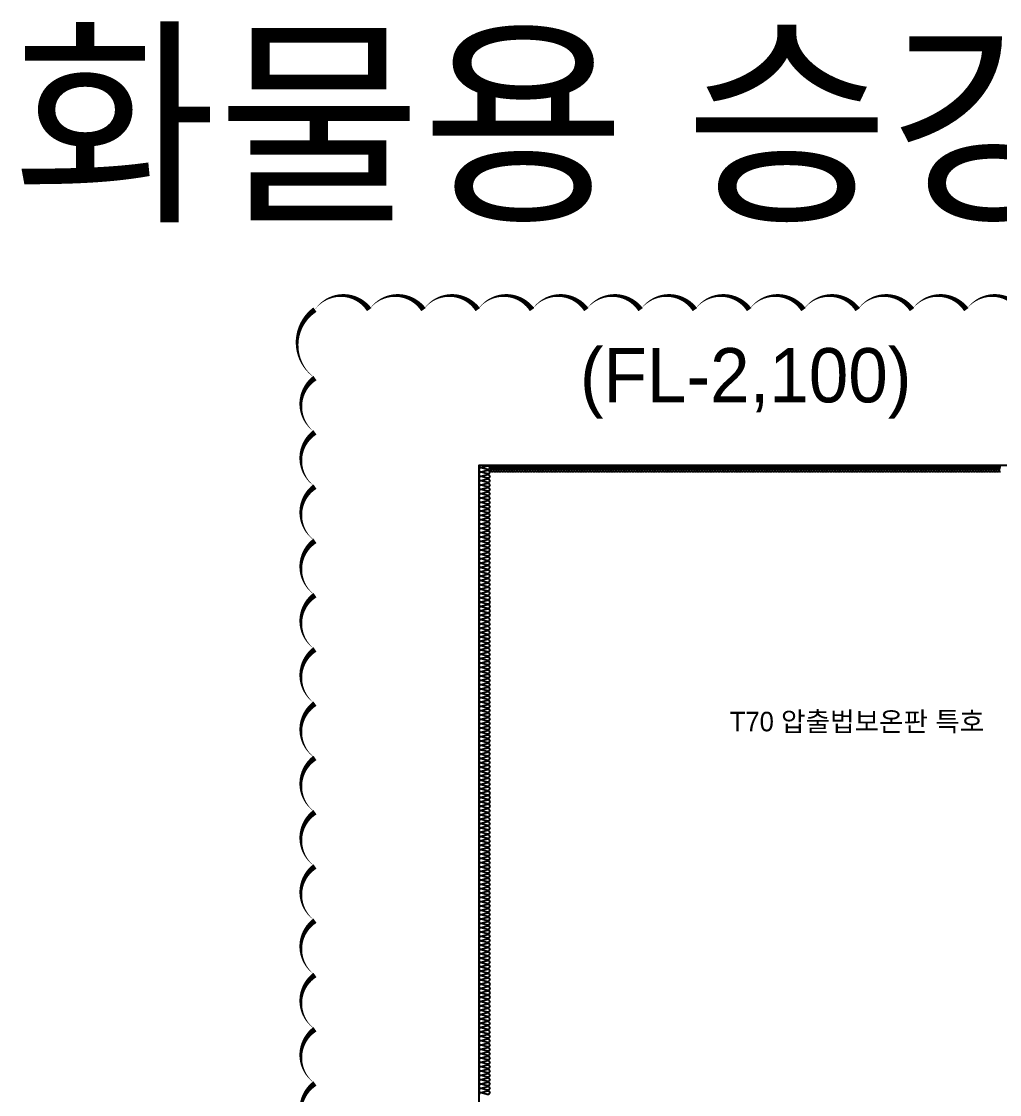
# Model space of a CAD drawing. Header units: millimetres. Extents: x 87841 to 185159, y 39599 to 152003.
# Drawn here: x 87841 to 96850, y 115768 to 125656 of the extents above; entities that cross this region are included whole.
import ezdxf

# ---------------------------------------------------------------- set-up
doc = ezdxf.new("R2010")
doc.units = ezdxf.units.MM
doc.header["$LTSCALE"] = 300
for name, color, linetype, plot in [('# 레벨계획_251201', 140, 'Continuous', False), ('NOPLOT', 191, 'Continuous', False), ('NOPLOT-TEXT', 41, 'Continuous', False)]:
    doc.layers.add(name, color=color, linetype=linetype, plot=plot)
doc.layers.add('ISL', color=251, linetype='Continuous')
doc.styles.add('200-06. 단열흡음계획도$0$200-06.단열흡음계획도$0$Gtx', font='Dotum.ttf')
doc.styles.add('Gtx', font='Dotum.ttf')

msp = doc.modelspace()

# ---------------------------------------------------------------- linework, layer by layer
at = {"layer": 'ISL', "elevation": 0}
msp.add_lwpolyline([(92053.6, 107145), (98813.6, 107145), (98813.6, 121565), (92053.6, 121565)], close=True, dxfattribs=at)
msp.add_lwpolyline([(92053.6, 121565, 0.509267), (92077.8, 121547.3), (92129.3, 121562.7, -1.372593), (92129.3, 121527.3), (92077.8, 121542.7, 0.509267), (92053.6, 121525, 0.509267), (92077.8, 121507.3), (92129.3, 121522.7, -1.372593), (92129.3, 121487.3), (92077.8, 121502.7, 0.509267), (92053.6, 121485, 0.509267), (92077.8, 121467.3), (92129.3, 121482.7, -1.372593), (92129.3, 121447.3), (92077.8, 121462.7, 0.509267), (92053.6, 121445, 0.509267), (92077.8, 121427.3), (92129.3, 121442.7, -1.372593), (92129.3, 121407.3), (92077.8, 121422.7, 0.509267), (92053.6, 121405, 0.509267), (92077.8, 121387.3), (92129.3, 121402.7, -1.372593), (92129.3, 121367.3), (92077.8, 121382.7, 0.509267), (92053.6, 121365, 0.509267), (92077.8, 121347.3), (92129.3, 121362.7, -1.372593), (92129.3, 121327.3), (92077.8, 121342.7, 0.509267), (92053.6, 121325, 0.509267), (92077.8, 121307.3), (92129.3, 121322.7, -1.372593), (92129.3, 121287.3), (92077.8, 121302.7, 0.509267), (92053.6, 121285, 0.509267), (92077.8, 121267.3), (92129.3, 121282.7, -1.372593), (92129.3, 121247.3), (92077.8, 121262.7, 0.509267), (92053.6, 121245, 0.509267), (92077.8, 121227.3), (92129.3, 121242.7, -1.372593), (92129.3, 121207.3), (92077.8, 121222.7, 0.509267), (92053.6, 121205, 0.509267), (92077.8, 121187.3), (92129.3, 121202.7, -1.372593), (92129.3, 121167.3), (92077.8, 121182.7, 0.509267), (92053.6, 121165, 0.509267), (92077.8, 121147.3), (92129.3, 121162.7, -1.372593), (92129.3, 121127.3), (92077.8, 121142.7, 0.509267), (92053.6, 121125, 0.509267), (92077.8, 121107.3), (92129.3, 121122.7, -1.372593), (92129.3, 121087.3), (92077.8, 121102.7, 0.509267), (92053.6, 121085, 0.509267), (92077.8, 121067.3), (92129.3, 121082.7, -1.372593), (92129.3, 121047.3), (92077.8, 121062.7, 0.509267), (92053.6, 121045, 0.509267), (92077.8, 121027.3), (92129.3, 121042.7, -1.372593), (92129.3, 121007.3), (92077.8, 121022.7, 0.509267), (92053.6, 121005, 0.509267), (92077.8, 120987.3), (92129.3, 121002.7, -1.372593), (92129.3, 120967.3), (92077.8, 120982.7, 0.509267), (92053.6, 120965, 0.509267), (92077.8, 120947.3), (92129.3, 120962.7, -1.372593), (92129.3, 120927.3), (92077.8, 120942.7, 0.509267), (92053.6, 120925, 0.509267), (92077.8, 120907.3), (92129.3, 120922.7, -1.372593), (92129.3, 120887.3), (92077.8, 120902.7, 0.509267), (92053.6, 120885, 0.509267), (92077.8, 120867.3), (92129.3, 120882.7, -1.372593), (92129.3, 120847.3), (92077.8, 120862.7, 0.509267), (92053.6, 120845, 0.509267), (92077.8, 120827.3), (92129.3, 120842.7, -1.372593), (92129.3, 120807.3), (92077.8, 120822.7, 0.509267), (92053.6, 120805, 0.509267), (92077.8, 120787.3), (92129.3, 120802.7, -1.372593), (92129.3, 120767.3), (92077.8, 120782.7, 0.509267), (92053.6, 120765, 0.509267), (92077.8, 120747.3), (92129.3, 120762.7, -1.372593), (92129.3, 120727.3), (92077.8, 120742.7, 0.509267), (92053.6, 120725, 0.509267), (92077.8, 120707.3), (92129.3, 120722.7, -1.372593), (92129.3, 120687.3), (92077.8, 120702.7, 0.509267), (92053.6, 120685, 0.509267), (92077.8, 120667.3), (92129.3, 120682.7, -1.372593), (92129.3, 120647.3), (92077.8, 120662.7, 0.509267), (92053.6, 120645, 0.509267), (92077.8, 120627.3), (92129.3, 120642.7, -1.372593), (92129.3, 120607.3), (92077.8, 120622.7, 0.509267), (92053.6, 120605, 0.509267), (92077.8, 120587.3), (92129.3, 120602.7, -1.372593), (92129.3, 120567.3), (92077.8, 120582.7, 0.509267), (92053.6, 120565, 0.509267), (92077.8, 120547.3), (92129.3, 120562.7, -1.372593), (92129.3, 120527.3), (92077.8, 120542.7, 0.509267), (92053.6, 120525, 0.509267), (92077.8, 120507.3), (92129.3, 120522.7, -1.372593), (92129.3, 120487.3), (92077.8, 120502.7, 0.509267), (92053.6, 120485, 0.509267), (92077.8, 120467.3), (92129.3, 120482.7, -1.372593), (92129.3, 120447.3), (92077.8, 120462.7, 0.509267), (92053.6, 120445, 0.509267), (92077.8, 120427.3), (92129.3, 120442.7, -1.372593), (92129.3, 120407.3), (92077.8, 120422.7, 0.509267), (92053.6, 120405, 0.509267), (92077.8, 120387.3), (92129.3, 120402.7, -1.372593), (92129.3, 120367.3), (92077.8, 120382.7, 0.509267), (92053.6, 120365, 0.509267), (92077.8, 120347.3), (92129.3, 120362.7, -1.372593), (92129.3, 120327.3), (92077.8, 120342.7, 0.509267), (92053.6, 120325, 0.509267), (92077.8, 120307.3), (92129.3, 120322.7, -1.372593), (92129.3, 120287.3), (92077.8, 120302.7, 0.509267), (92053.6, 120285, 0.509267), (92077.8, 120267.3), (92129.3, 120282.7, -1.372593), (92129.3, 120247.3), (92077.8, 120262.7, 0.509267), (92053.6, 120245, 0.509267), (92077.8, 120227.3), (92129.3, 120242.7, -1.372593), (92129.3, 120207.3), (92077.8, 120222.7, 0.509267), (92053.6, 120205, 0.509267), (92077.8, 120187.3), (92129.3, 120202.7, -1.372593), (92129.3, 120167.3), (92077.8, 120182.7, 0.509267), (92053.6, 120165, 0.509267), (92077.8, 120147.3), (92129.3, 120162.7, -1.372593), (92129.3, 120127.3), (92077.8, 120142.7, 0.509267), (92053.6, 120125, 0.509267), (92077.8, 120107.3), (92129.3, 120122.7, -1.372593), (92129.3, 120087.3), (92077.8, 120102.7, 0.509267), (92053.6, 120085, 0.509267), (92077.8, 120067.3), (92129.3, 120082.7, -1.372593), (92129.3, 120047.3), (92077.8, 120062.7, 0.509267), (92053.6, 120045, 0.509267), (92077.8, 120027.3), (92129.3, 120042.7, -1.372593), (92129.3, 120007.3), (92077.8, 120022.7, 0.509267), (92053.6, 120005, 0.509267), (92077.8, 119987.4), (92129.3, 120002.7, -1.372593), (92129.3, 119967.4), (92077.8, 119982.7, 0.509267), (92053.6, 119965, 0.509267), (92077.8, 119947.4), (92129.3, 119962.7, -1.372593), (92129.3, 119927.4), (92077.8, 119942.7, 0.509267), (92053.6, 119925, 0.509267), (92077.8, 119907.4), (92129.3, 119922.7, -1.372593), (92129.3, 119887.4), (92077.8, 119902.7, 0.509267), (92053.6, 119885, 0.509267), (92077.8, 119867.4), (92129.3, 119882.7, -1.372593), (92129.3, 119847.4), (92077.8, 119862.7, 0.509267), (92053.6, 119845, 0.509267), (92077.8, 119827.4), (92129.3, 119842.7, -1.372593), (92129.3, 119807.4), (92077.8, 119822.7, 0.509267), (92053.6, 119805, 0.509267), (92077.8, 119787.4), (92129.3, 119802.7, -1.372593), (92129.3, 119767.4), (92077.8, 119782.7, 0.509267), (92053.6, 119765, 0.509267), (92077.8, 119747.4), (92129.3, 119762.7, -1.372593), (92129.3, 119727.4), (92077.8, 119742.7, 0.509267), (92053.6, 119725, 0.509267), (92077.8, 119707.4), (92129.3, 119722.7, -1.372593), (92129.3, 119687.4), (92077.8, 119702.7, 0.509267), (92053.6, 119685, 0.509267), (92077.8, 119667.4), (92129.3, 119682.7, -1.372593), (92129.3, 119647.4), (92077.8, 119662.7, 0.509267), (92053.6, 119645, 0.509267), (92077.8, 119627.4), (92129.3, 119642.7, -1.372593), (92129.3, 119607.4), (92077.8, 119622.7, 0.509267), (92053.6, 119605, 0.509267), (92077.8, 119587.4), (92129.3, 119602.7, -1.372593), (92129.3, 119567.4), (92077.8, 119582.7, 0.509267), (92053.6, 119565, 0.509267), (92077.8, 119547.4), (92129.3, 119562.7, -1.372593), (92129.3, 119527.4), (92077.8, 119542.7, 0.509267), (92053.6, 119525, 0.509267), (92077.8, 119507.4), (92129.3, 119522.7, -1.372593), (92129.3, 119487.4), (92077.8, 119502.7, 0.509267), (92053.6, 119485, 0.509267), (92077.8, 119467.4), (92129.3, 119482.7, -1.372593), (92129.3, 119447.4), (92077.8, 119462.7, 0.509267), (92053.6, 119445, 0.509267), (92077.8, 119427.4), (92129.3, 119442.7, -1.372593), (92129.3, 119407.4), (92077.8, 119422.7, 0.509267), (92053.6, 119405, 0.509267), (92077.8, 119387.4), (92129.3, 119402.7, -1.372593), (92129.3, 119367.4), (92077.8, 119382.7, 0.509267), (92053.6, 119365, 0.509267), (92077.8, 119347.4), (92129.3, 119362.7, -1.372593), (92129.3, 119327.4), (92077.8, 119342.7, 0.509267), (92053.6, 119325, 0.509267), (92077.8, 119307.4), (92129.3, 119322.7, -1.372593), (92129.3, 119287.4), (92077.8, 119302.7, 0.509267), (92053.6, 119285, 0.509267), (92077.8, 119267.4), (92129.3, 119282.7, -1.372593), (92129.3, 119247.4), (92077.8, 119262.7, 0.509267), (92053.6, 119245, 0.509267), (92077.8, 119227.4), (92129.3, 119242.7, -1.372593), (92129.3, 119207.4), (92077.8, 119222.7, 0.509267), (92053.6, 119205, 0.509267), (92077.8, 119187.4), (92129.3, 119202.7, -1.372593), (92129.3, 119167.4), (92077.8, 119182.7, 0.509267), (92053.6, 119165, 0.509267), (92077.8, 119147.4), (92129.3, 119162.7, -1.372593), (92129.3, 119127.4), (92077.8, 119142.7, 0.509267), (92053.6, 119125, 0.509267), (92077.8, 119107.4), (92129.3, 119122.7, -1.372593), (92129.3, 119087.4), (92077.8, 119102.7, 0.509267), (92053.6, 119085, 0.509267), (92077.8, 119067.4), (92129.3, 119082.7, -1.372593), (92129.3, 119047.4), (92077.8, 119062.7, 0.509267), (92053.6, 119045, 0.509267), (92077.8, 119027.4), (92129.3, 119042.7, -1.372593), (92129.3, 119007.4), (92077.8, 119022.7, 0.509267), (92053.6, 119005, 0.509267), (92077.8, 118987.4), (92129.3, 119002.7, -1.372593), (92129.3, 118967.4), (92077.8, 118982.7, 0.509267), (92053.6, 118965, 0.509267), (92077.8, 118947.4), (92129.3, 118962.7, -1.372593), (92129.3, 118927.4), (92077.8, 118942.7, 0.509267), (92053.6, 118925, 0.509267), (92077.8, 118907.4), (92129.3, 118922.7, -1.372593), (92129.3, 118887.4), (92077.8, 118902.7, 0.509267), (92053.6, 118885, 0.509267), (92077.8, 118867.4), (92129.3, 118882.7, -1.372593), (92129.3, 118847.4), (92077.8, 118862.7, 0.509267), (92053.6, 118845, 0.509267), (92077.8, 118827.4), (92129.3, 118842.7, -1.372593), (92129.3, 118807.4), (92077.8, 118822.7, 0.509267), (92053.6, 118805, 0.509267), (92077.8, 118787.4), (92129.3, 118802.7, -1.372593), (92129.3, 118767.4), (92077.8, 118782.7, 0.509267), (92053.6, 118765, 0.509267), (92077.8, 118747.4), (92129.3, 118762.7, -1.372593), (92129.3, 118727.4), (92077.8, 118742.7, 0.509267), (92053.6, 118725, 0.509267), (92077.8, 118707.4), (92129.3, 118722.7, -1.372593), (92129.3, 118687.4), (92077.8, 118702.7, 0.509267), (92053.6, 118685, 0.509267), (92077.8, 118667.4), (92129.3, 118682.7, -1.372593), (92129.3, 118647.4), (92077.8, 118662.7, 0.509267), (92053.6, 118645, 0.509267), (92077.8, 118627.4), (92129.3, 118642.7, -1.372593), (92129.3, 118607.4), (92077.8, 118622.7, 0.509267), (92053.6, 118605, 0.509267), (92077.8, 118587.4), (92129.3, 118602.7, -1.372593), (92129.3, 118567.4), (92077.8, 118582.7, 0.509267), (92053.6, 118565, 0.509267), (92077.8, 118547.4), (92129.3, 118562.7, -1.372593), (92129.3, 118527.4), (92077.8, 118542.7, 0.509267), (92053.6, 118525, 0.509267), (92077.8, 118507.4), (92129.3, 118522.7, -1.372593), (92129.3, 118487.4), (92077.8, 118502.7, 0.509267), (92053.6, 118485, 0.509267), (92077.8, 118467.4), (92129.3, 118482.7, -1.372593), (92129.3, 118447.4), (92077.8, 118462.7, 0.509267), (92053.6, 118445, 0.509267), (92077.8, 118427.4), (92129.3, 118442.7, -1.372593), (92129.3, 118407.4), (92077.8, 118422.7, 0.509267), (92053.6, 118405, 0.509267), (92077.8, 118387.4), (92129.3, 118402.7, -1.372593), (92129.3, 118367.4), (92077.8, 118382.7, 0.509267), (92053.6, 118365, 0.509267), (92077.8, 118347.4), (92129.3, 118362.7, -1.372593), (92129.3, 118327.4), (92077.8, 118342.7, 0.509267), (92053.6, 118325, 0.509267), (92077.8, 118307.4), (92129.3, 118322.7, -1.372593), (92129.3, 118287.4), (92077.8, 118302.7, 0.509267), (92053.6, 118285, 0.509267), (92077.8, 118267.4), (92129.3, 118282.7, -1.372593), (92129.3, 118247.4), (92077.8, 118262.7, 0.509267), (92053.6, 118245, 0.509267), (92077.8, 118227.4), (92129.3, 118242.7, -1.372593), (92129.3, 118207.4), (92077.8, 118222.7, 0.509267), (92053.6, 118205, 0.509267), (92077.8, 118187.4), (92129.3, 118202.7, -1.372593), (92129.3, 118167.4), (92077.8, 118182.7, 0.509267), (92053.6, 118165, 0.509267), (92077.8, 118147.4), (92129.3, 118162.7, -1.372593), (92129.3, 118127.4), (92077.8, 118142.7, 0.509267), (92053.6, 118125, 0.509267), (92077.8, 118107.4), (92129.3, 118122.7, -1.372593), (92129.3, 118087.4), (92077.8, 118102.7, 0.509267), (92053.6, 118085, 0.509267), (92077.8, 118067.4), (92129.3, 118082.7, -1.372593), (92129.3, 118047.4), (92077.8, 118062.7, 0.509267), (92053.6, 118045, 0.509267), (92077.8, 118027.4), (92129.3, 118042.7, -1.372593), (92129.3, 118007.4), (92077.8, 118022.7, 0.509267), (92053.6, 118005, 0.509267), (92077.8, 117987.4), (92129.3, 118002.7, -1.372593), (92129.3, 117967.4), (92077.8, 117982.7, 0.509267), (92053.6, 117965, 0.509267), (92077.8, 117947.4), (92129.3, 117962.7, -1.372593), (92129.3, 117927.4), (92077.8, 117942.7, 0.509267), (92053.6, 117925, 0.509267), (92077.8, 117907.4), (92129.3, 117922.7, -1.372593), (92129.3, 117887.4), (92077.8, 117902.7, 0.509267), (92053.6, 117885, 0.509267), (92077.8, 117867.4), (92129.3, 117882.7, -1.372593), (92129.3, 117847.4), (92077.8, 117862.7, 0.509267), (92053.6, 117845, 0.509267), (92077.8, 117827.4), (92129.3, 117842.7, -1.372593), (92129.3, 117807.4), (92077.8, 117822.7, 0.509267), (92053.6, 117805, 0.509267), (92077.8, 117787.4), (92129.3, 117802.7, -1.372593), (92129.3, 117767.4), (92077.8, 117782.7, 0.509267), (92053.6, 117765, 0.509267), (92077.8, 117747.4), (92129.3, 117762.7, -1.372593), (92129.3, 117727.4), (92077.8, 117742.7, 0.509267), (92053.6, 117725, 0.509267), (92077.8, 117707.4), (92129.3, 117722.7, -1.372593), (92129.3, 117687.4), (92077.8, 117702.7, 0.509267), (92053.6, 117685, 0.509267), (92077.8, 117667.4), (92129.3, 117682.7, -1.372593), (92129.3, 117647.4), (92077.8, 117662.7, 0.509267), (92053.6, 117645, 0.509267), (92077.8, 117627.4), (92129.3, 117642.7, -1.372593), (92129.3, 117607.4), (92077.8, 117622.7, 0.509267), (92053.6, 117605, 0.509267), (92077.8, 117587.4), (92129.3, 117602.7, -1.372593), (92129.3, 117567.4), (92077.8, 117582.7, 0.509267), (92053.6, 117565, 0.509267), (92077.8, 117547.4), (92129.3, 117562.7, -1.372593), (92129.3, 117527.4), (92077.8, 117542.7, 0.509267), (92053.6, 117525, 0.509267), (92077.8, 117507.4), (92129.3, 117522.7, -1.372593), (92129.3, 117487.4), (92077.8, 117502.7, 0.509267), (92053.6, 117485, 0.509267), (92077.8, 117467.4), (92129.3, 117482.7, -1.372593), (92129.3, 117447.4), (92077.8, 117462.7, 0.509267), (92053.6, 117445, 0.509267), (92077.8, 117427.4), (92129.3, 117442.7, -1.372593), (92129.3, 117407.4), (92077.8, 117422.7, 0.509267), (92053.6, 117405, 0.509267), (92077.8, 117387.4), (92129.3, 117402.7, -1.372593), (92129.3, 117367.4), (92077.8, 117382.7, 0.509267), (92053.6, 117365, 0.509267), (92077.8, 117347.4), (92129.3, 117362.7, -1.372593), (92129.3, 117327.4), (92077.8, 117342.7, 0.509267), (92053.6, 117325, 0.509267), (92077.8, 117307.4), (92129.3, 117322.7, -1.372593), (92129.3, 117287.4), (92077.8, 117302.7, 0.509267), (92053.6, 117285, 0.509267), (92077.8, 117267.4), (92129.3, 117282.7, -1.372593), (92129.3, 117247.4), (92077.8, 117262.7, 0.509267), (92053.6, 117245, 0.509267), (92077.8, 117227.4), (92129.3, 117242.7, -1.372593), (92129.3, 117207.4), (92077.8, 117222.7, 0.509267), (92053.6, 117205, 0.509267), (92077.8, 117187.4), (92129.3, 117202.7, -1.372593), (92129.3, 117167.4), (92077.8, 117182.7, 0.509267), (92053.6, 117165, 0.509267), (92077.8, 117147.4), (92129.3, 117162.7, -1.372593), (92129.3, 117127.4), (92077.8, 117142.7, 0.509267), (92053.6, 117125, 0.509267), (92077.8, 117107.4), (92129.3, 117122.7, -1.372593), (92129.3, 117087.4), (92077.8, 117102.7, 0.509267), (92053.6, 117085, 0.509267), (92077.8, 117067.4), (92129.3, 117082.7, -1.372593), (92129.3, 117047.4), (92077.8, 117062.7, 0.509267), (92053.6, 117045, 0.509267), (92077.8, 117027.4), (92129.3, 117042.7, -1.372593), (92129.3, 117007.4), (92077.8, 117022.7, 0.509267), (92053.6, 117005, 0.509267), (92077.8, 116987.4), (92129.3, 117002.7, -1.372593), (92129.3, 116967.4), (92077.8, 116982.7, 0.509267), (92053.6, 116965, 0.509267), (92077.8, 116947.4), (92129.3, 116962.7, -1.372593), (92129.3, 116927.4), (92077.8, 116942.7, 0.509267), (92053.6, 116925, 0.509267), (92077.8, 116907.4), (92129.3, 116922.7, -1.372593), (92129.3, 116887.4), (92077.8, 116902.7, 0.509267), (92053.6, 116885, 0.509267), (92077.8, 116867.4), (92129.3, 116882.7, -1.372593), (92129.3, 116847.4), (92077.8, 116862.7, 0.509267), (92053.6, 116845, 0.509267), (92077.8, 116827.4), (92129.3, 116842.7, -1.372593), (92129.3, 116807.4), (92077.8, 116822.7, 0.509267), (92053.6, 116805, 0.509267), (92077.8, 116787.4), (92129.3, 116802.7, -1.372593), (92129.3, 116767.4), (92077.8, 116782.7, 0.509267), (92053.6, 116765, 0.509267), (92077.8, 116747.4), (92129.3, 116762.7, -1.372593), (92129.3, 116727.4), (92077.8, 116742.7, 0.509267), (92053.6, 116725, 0.509267), (92077.8, 116707.4), (92129.3, 116722.7, -1.372593), (92129.3, 116687.4), (92077.8, 116702.7, 0.509267), (92053.6, 116685, 0.509267), (92077.8, 116667.4), (92129.3, 116682.7, -1.372593), (92129.3, 116647.4), (92077.8, 116662.7, 0.509267), (92053.6, 116645, 0.509267), (92077.8, 116627.4), (92129.3, 116642.7, -1.372593), (92129.3, 116607.4), (92077.8, 116622.7, 0.509267), (92053.6, 116605, 0.509267), (92077.8, 116587.4), (92129.3, 116602.7, -1.372593), (92129.3, 116567.4), (92077.8, 116582.7, 0.509267), (92053.6, 116565, 0.509267), (92077.8, 116547.4), (92129.3, 116562.7, -1.372593), (92129.3, 116527.4), (92077.8, 116542.7, 0.509267), (92053.6, 116525, 0.509267), (92077.8, 116507.4), (92129.3, 116522.7, -1.372593), (92129.3, 116487.4), (92077.8, 116502.7, 0.509267), (92053.6, 116485, 0.509267), (92077.8, 116467.4), (92129.3, 116482.7, -1.372593), (92129.3, 116447.4), (92077.8, 116462.7, 0.509267), (92053.6, 116445, 0.509267), (92077.8, 116427.4), (92129.3, 116442.7, -1.372593), (92129.3, 116407.4), (92077.8, 116422.7, 0.509267), (92053.6, 116405, 0.509267), (92077.8, 116387.4), (92129.3, 116402.7, -1.372593), (92129.3, 116367.4), (92077.8, 116382.7, 0.509267), (92053.6, 116365, 0.509267), (92077.8, 116347.4), (92129.3, 116362.7, -1.372593), (92129.3, 116327.4), (92077.8, 116342.7, 0.509267), (92053.6, 116325, 0.509267), (92077.8, 116307.4), (92129.3, 116322.7, -1.372593), (92129.3, 116287.4), (92077.8, 116302.7, 0.509267), (92053.6, 116285, 0.509267), (92077.8, 116267.4), (92129.3, 116282.7, -1.372593), (92129.3, 116247.4), (92077.8, 116262.7, 0.509267), (92053.6, 116245, 0.509267), (92077.8, 116227.4), (92129.3, 116242.7, -1.372593), (92129.3, 116207.4), (92077.8, 116222.7, 0.509267), (92053.6, 116205, 0.509267), (92077.8, 116187.4), (92129.3, 116202.7, -1.372593), (92129.3, 116167.4), (92077.8, 116182.7, 0.509267), (92053.6, 116165, 0.509267), (92077.8, 116147.4), (92129.3, 116162.7, -1.372593), (92129.3, 116127.4), (92077.8, 116142.7, 0.509267), (92053.6, 116125, 0.509267), (92077.8, 116107.4), (92129.3, 116122.7, -1.372593), (92129.3, 116087.4), (92077.8, 116102.7, 0.509267), (92053.6, 116085, 0.509267), (92077.8, 116067.4), (92129.3, 116082.7, -1.372593), (92129.3, 116047.4), (92077.8, 116062.7, 0.509267), (92053.6, 116045, 0.509267), (92077.8, 116027.4), (92129.3, 116042.7, -1.372593), (92129.3, 116007.4), (92077.8, 116022.7, 0.509267), (92053.6, 116005, 0.509267), (92077.8, 115987.4), (92129.3, 116002.7, -1.372593), (92129.3, 115967.4), (92077.8, 115982.7, 0.509267), (92053.6, 115965, 0.509267), (92077.8, 115947.4), (92129.3, 115962.7, -1.372593), (92129.3, 115927.4), (92077.8, 115942.7, 0.509267), (92053.6, 115925, 0.509267), (92077.8, 115907.4), (92129.3, 115922.7, -1.372593), (92129.3, 115887.4), (92077.8, 115902.7, 0.509267), (92053.6, 115885, 0.509267), (92077.8, 115867.4), (92129.3, 115882.7, -1.372593), (92129.3, 115847.4), (92077.8, 115862.7, 0.509267), (92053.6, 115845, 0.509267), (92077.8, 115827.4), (92129.3, 115842.7, -1.372593), (92129.3, 115807.4), (92077.8, 115822.7, 0.509267), (92053.6, 115805, 0.509267), (92077.8, 115787.4), (92129.3, 115802.7, -1.372593), (92129.3, 115767.4), (92077.8, 115782.7, 0.509267), (92053.6, 115765, 0.509267)], format="xyb", dxfattribs=at)
at = {"layer": 'ISL'}
msp.add_lwpolyline([(96857.6, 121505, -0.509267), (96847, 121519.6), (96856.2, 121550.5, 1.372593), (96835, 121550.5), (96844.2, 121519.6, -0.509267), (96833.6, 121505, -0.509267), (96823, 121519.6), (96832.2, 121550.5, 1.372593), (96811, 121550.5), (96820.2, 121519.6, -0.509267), (96809.6, 121505, -0.509267), (96799, 121519.6), (96808.2, 121550.5, 1.372593), (96787, 121550.5), (96796.2, 121519.6, -0.509267), (96785.6, 121505, -0.509267), (96775, 121519.6), (96784.2, 121550.5, 1.372593), (96763, 121550.5), (96772.2, 121519.6, -0.509267), (96761.6, 121505, -0.509267), (96751, 121519.6), (96760.2, 121550.5, 1.372593), (96739, 121550.5), (96748.2, 121519.6, -0.509267), (96737.6, 121505, -0.509267), (96727, 121519.6), (96736.2, 121550.5, 1.372593), (96715, 121550.5), (96724.2, 121519.6, -0.509267), (96713.6, 121505, -0.509267), (96703, 121519.6), (96712.2, 121550.5, 1.372593), (96691, 121550.5), (96700.2, 121519.6, -0.509267), (96689.6, 121505, -0.509267), (96679, 121519.6), (96688.2, 121550.5, 1.372593), (96667, 121550.5), (96676.2, 121519.6, -0.509267), (96665.6, 121505, -0.509267), (96655, 121519.6), (96664.2, 121550.5, 1.372593), (96643, 121550.5), (96652.2, 121519.6, -0.509267), (96641.6, 121505, -0.509267), (96631, 121519.6), (96640.2, 121550.5, 1.372593), (96619, 121550.5), (96628.2, 121519.6, -0.509267), (96617.6, 121505, -0.509267), (96607, 121519.6), (96616.2, 121550.5, 1.372593), (96595, 121550.5), (96604.2, 121519.6, -0.509267), (96593.6, 121505, -0.509267), (96583, 121519.6), (96592.2, 121550.5, 1.372593), (96571, 121550.5), (96580.2, 121519.6, -0.509267), (96569.6, 121505, -0.509267), (96559, 121519.6), (96568.2, 121550.5, 1.372593), (96547, 121550.5), (96556.2, 121519.6, -0.509267), (96545.6, 121505, -0.509267), (96535, 121519.6), (96544.2, 121550.5, 1.372593), (96523, 121550.5), (96532.2, 121519.6, -0.509267), (96521.6, 121505, -0.509267), (96511, 121519.6), (96520.2, 121550.5, 1.372593), (96499, 121550.5), (96508.2, 121519.6, -0.509267), (96497.6, 121505, -0.509267), (96487, 121519.6), (96496.2, 121550.5, 1.372593), (96475, 121550.5), (96484.2, 121519.6, -0.509267), (96473.6, 121505, -0.509267), (96463, 121519.6), (96472.2, 121550.5, 1.372593), (96451, 121550.5), (96460.2, 121519.6, -0.509267), (96449.6, 121505, -0.509267), (96439, 121519.6), (96448.2, 121550.5, 1.372593), (96427, 121550.5), (96436.2, 121519.6, -0.509267), (96425.6, 121505, -0.509267), (96415, 121519.6), (96424.2, 121550.5, 1.372593), (96403, 121550.5), (96412.2, 121519.6, -0.509267), (96401.6, 121505, -0.509267), (96391, 121519.6), (96400.2, 121550.5, 1.372593), (96379, 121550.5), (96388.2, 121519.6, -0.509267), (96377.6, 121505, -0.509267), (96367, 121519.6), (96376.2, 121550.5, 1.372593), (96355, 121550.5), (96364.2, 121519.6, -0.509267), (96353.6, 121505, -0.509267), (96343, 121519.6), (96352.2, 121550.5, 1.372593), (96331, 121550.5), (96340.2, 121519.6, -0.509267), (96329.6, 121505, -0.509267), (96319, 121519.6), (96328.2, 121550.5, 1.372593), (96307, 121550.5), (96316.2, 121519.6, -0.509267), (96305.6, 121505, -0.509267), (96295, 121519.6), (96304.2, 121550.5, 1.372593), (96283, 121550.5), (96292.2, 121519.6, -0.509267), (96281.6, 121505, -0.509267), (96271, 121519.6), (96280.2, 121550.5, 1.372593), (96259, 121550.5), (96268.2, 121519.6, -0.509267), (96257.6, 121505, -0.509267), (96247, 121519.6), (96256.2, 121550.5, 1.372593), (96235, 121550.5), (96244.2, 121519.6, -0.509267), (96233.6, 121505, -0.509267), (96223, 121519.6), (96232.2, 121550.5, 1.372593), (96211, 121550.5), (96220.2, 121519.6, -0.509267), (96209.6, 121505, -0.509267), (96199, 121519.6), (96208.2, 121550.5, 1.372593), (96187, 121550.5), (96196.2, 121519.6, -0.509267), (96185.6, 121505, -0.509267), (96175, 121519.6), (96184.2, 121550.5, 1.372593), (96163, 121550.5), (96172.2, 121519.6, -0.509267), (96161.6, 121505, -0.509267), (96151, 121519.6), (96160.2, 121550.5, 1.372593), (96139, 121550.5), (96148.2, 121519.6, -0.509267), (96137.6, 121505, -0.509267), (96127, 121519.6), (96136.2, 121550.5, 1.372593), (96115, 121550.5), (96124.2, 121519.6, -0.509267), (96113.6, 121505, -0.509267), (96103, 121519.6), (96112.2, 121550.5, 1.372593), (96091, 121550.5), (96100.2, 121519.6, -0.509267), (96089.6, 121505, -0.509267), (96079, 121519.6), (96088.2, 121550.5, 1.372593), (96067, 121550.5), (96076.2, 121519.6, -0.509267), (96065.6, 121505, -0.509267), (96055, 121519.6), (96064.2, 121550.5, 1.372593), (96043, 121550.5), (96052.2, 121519.6, -0.509267), (96041.6, 121505, -0.509267), (96031, 121519.6), (96040.2, 121550.5, 1.372593), (96019, 121550.5), (96028.2, 121519.6, -0.509267), (96017.6, 121505, -0.509267), (96007, 121519.6), (96016.2, 121550.5, 1.372593), (95995, 121550.5), (96004.2, 121519.6, -0.509267), (95993.6, 121505, -0.509267), (95983, 121519.6), (95992.2, 121550.5, 1.372593), (95971, 121550.5), (95980.2, 121519.6, -0.509267), (95969.6, 121505, -0.509267), (95959, 121519.6), (95968.2, 121550.5, 1.372593), (95947, 121550.5), (95956.2, 121519.6, -0.509267), (95945.6, 121505, -0.509267), (95935, 121519.6), (95944.2, 121550.5, 1.372593), (95923, 121550.5), (95932.2, 121519.6, -0.509267), (95921.6, 121505, -0.509267), (95911, 121519.6), (95920.2, 121550.5, 1.372593), (95899, 121550.5), (95908.2, 121519.6, -0.509267), (95897.6, 121505, -0.509267), (95887, 121519.6), (95896.2, 121550.5, 1.372593), (95875, 121550.5), (95884.2, 121519.6, -0.509267), (95873.6, 121505, -0.509267), (95863, 121519.6), (95872.2, 121550.5, 1.372593), (95851, 121550.5), (95860.2, 121519.6, -0.509267), (95849.6, 121505, -0.509267), (95839, 121519.6), (95848.2, 121550.5, 1.372593), (95827, 121550.5), (95836.2, 121519.6, -0.509267), (95825.6, 121505, -0.509267), (95815, 121519.6), (95824.2, 121550.5, 1.372593), (95803, 121550.5), (95812.2, 121519.6, -0.509267), (95801.6, 121505, -0.509267), (95791, 121519.6), (95800.2, 121550.5, 1.372593), (95779, 121550.5), (95788.2, 121519.6, -0.509267), (95777.6, 121505, -0.509267), (95767, 121519.6), (95776.2, 121550.5, 1.372593), (95755, 121550.5), (95764.2, 121519.6, -0.509267), (95753.6, 121505, -0.509267), (95743, 121519.6), (95752.2, 121550.5, 1.372593), (95731, 121550.5), (95740.2, 121519.6, -0.509267), (95729.6, 121505, -0.509267), (95719, 121519.6), (95728.2, 121550.5, 1.372593), (95707, 121550.5), (95716.2, 121519.6, -0.509267), (95705.6, 121505, -0.509267), (95695, 121519.6), (95704.2, 121550.5, 1.372593), (95683, 121550.5), (95692.2, 121519.6, -0.509267), (95681.6, 121505, -0.509267), (95671, 121519.6), (95680.2, 121550.5, 1.372593), (95659, 121550.5), (95668.2, 121519.6, -0.509267), (95657.6, 121505, -0.509267), (95647, 121519.6), (95656.2, 121550.5, 1.372593), (95635, 121550.5), (95644.2, 121519.6, -0.509267), (95633.6, 121505, -0.509267), (95623, 121519.6), (95632.2, 121550.5, 1.372593), (95611, 121550.5), (95620.2, 121519.6, -0.509267), (95609.6, 121505, -0.509267), (95599, 121519.6), (95608.2, 121550.5, 1.372593), (95587, 121550.5), (95596.2, 121519.6, -0.509267), (95585.6, 121505, -0.509267), (95575, 121519.6), (95584.2, 121550.5, 1.372593), (95563, 121550.5), (95572.2, 121519.6, -0.509267), (95561.6, 121505, -0.509267), (95551, 121519.6), (95560.2, 121550.5, 1.372593), (95539, 121550.5), (95548.2, 121519.6, -0.509267), (95537.6, 121505, -0.509267), (95527, 121519.6), (95536.2, 121550.5, 1.372593), (95515, 121550.5), (95524.2, 121519.6, -0.509267), (95513.6, 121505, -0.509267), (95503, 121519.6), (95512.2, 121550.5, 1.372593), (95491, 121550.5), (95500.2, 121519.6, -0.509267), (95489.6, 121505, -0.509267), (95479, 121519.6), (95488.2, 121550.5, 1.372593), (95467, 121550.5), (95476.2, 121519.6, -0.509267), (95465.6, 121505, -0.509267), (95455, 121519.6), (95464.2, 121550.5, 1.372593), (95443, 121550.5), (95452.2, 121519.6, -0.509267), (95441.6, 121505, -0.509267), (95431, 121519.6), (95440.2, 121550.5, 1.372593), (95419, 121550.5), (95428.2, 121519.6, -0.509267), (95417.6, 121505, -0.509267), (95407, 121519.6), (95416.2, 121550.5, 1.372593), (95395, 121550.5), (95404.2, 121519.6, -0.509267), (95393.6, 121505, -0.509267), (95383, 121519.6), (95392.2, 121550.5, 1.372593), (95371, 121550.5), (95380.2, 121519.6, -0.509267), (95369.6, 121505, -0.509267), (95359, 121519.6), (95368.2, 121550.5, 1.372593), (95347, 121550.5), (95356.2, 121519.6, -0.509267), (95345.6, 121505, -0.509267), (95335, 121519.6), (95344.2, 121550.5, 1.372593), (95323, 121550.5), (95332.2, 121519.6, -0.509267), (95321.6, 121505, -0.509267), (95311, 121519.6), (95320.2, 121550.5, 1.372593), (95299, 121550.5), (95308.2, 121519.6, -0.509267), (95297.6, 121505, -0.509267), (95287, 121519.6), (95296.2, 121550.5, 1.372593), (95275, 121550.5), (95284.2, 121519.6, -0.509267), (95273.6, 121505, -0.509267), (95263, 121519.6), (95272.2, 121550.5, 1.372593), (95251, 121550.5), (95260.2, 121519.6, -0.509267), (95249.6, 121505, -0.509267), (95239, 121519.6), (95248.2, 121550.5, 1.372593), (95227, 121550.5), (95236.2, 121519.6, -0.509267), (95225.6, 121505, -0.509267), (95215, 121519.6), (95224.2, 121550.5, 1.372593), (95203, 121550.5), (95212.2, 121519.6, -0.509267), (95201.6, 121505, -0.509267), (95191, 121519.6), (95200.2, 121550.5, 1.372593), (95179, 121550.5), (95188.2, 121519.6, -0.509267), (95177.6, 121505, -0.509267), (95167, 121519.6), (95176.2, 121550.5, 1.372593), (95155, 121550.5), (95164.2, 121519.6, -0.509267), (95153.6, 121505, -0.509267), (95143, 121519.6), (95152.2, 121550.5, 1.372593), (95131, 121550.5), (95140.2, 121519.6, -0.509267), (95129.6, 121505, -0.509267), (95119, 121519.6), (95128.2, 121550.5, 1.372593), (95107, 121550.5), (95116.2, 121519.6, -0.509267), (95105.6, 121505, -0.509267), (95095, 121519.6), (95104.2, 121550.5, 1.372593), (95083, 121550.5), (95092.2, 121519.6, -0.509267), (95081.6, 121505, -0.509267), (95071, 121519.6), (95080.2, 121550.5, 1.372593), (95059, 121550.5), (95068.2, 121519.6, -0.509267), (95057.6, 121505, -0.509267), (95047, 121519.6), (95056.2, 121550.5, 1.372593), (95035, 121550.5), (95044.2, 121519.6, -0.509267), (95033.6, 121505, -0.509267), (95023, 121519.6), (95032.2, 121550.5, 1.372593), (95011, 121550.5), (95020.2, 121519.6, -0.509267), (95009.6, 121505, -0.509267), (94999, 121519.6), (95008.2, 121550.5, 1.372593), (94987, 121550.5), (94996.2, 121519.6, -0.509267), (94985.6, 121505, -0.509267), (94975, 121519.6), (94984.2, 121550.5, 1.372593), (94963, 121550.5), (94972.2, 121519.6, -0.509267), (94961.6, 121505, -0.509267), (94951, 121519.6), (94960.2, 121550.5, 1.372593), (94939, 121550.5), (94948.2, 121519.6, -0.509267), (94937.6, 121505, -0.509267), (94927, 121519.6), (94936.2, 121550.5, 1.372593), (94915, 121550.5), (94924.2, 121519.6, -0.509267), (94913.6, 121505, -0.509267), (94903, 121519.6), (94912.2, 121550.5, 1.372593), (94891, 121550.5), (94900.2, 121519.6, -0.509267), (94889.6, 121505, -0.509267), (94879, 121519.6), (94888.2, 121550.5, 1.372593), (94867, 121550.5), (94876.2, 121519.6, -0.509267), (94865.6, 121505, -0.509267), (94855, 121519.6), (94864.2, 121550.5, 1.372593), (94843, 121550.5), (94852.2, 121519.6, -0.509267), (94841.6, 121505, -0.509267), (94831, 121519.6), (94840.2, 121550.5, 1.372593), (94819, 121550.5), (94828.2, 121519.6, -0.509267), (94817.6, 121505, -0.509267), (94807, 121519.6), (94816.2, 121550.5, 1.372593), (94795, 121550.5), (94804.2, 121519.6, -0.509267), (94793.6, 121505, -0.509267), (94783, 121519.6), (94792.2, 121550.5, 1.372593), (94771, 121550.5), (94780.2, 121519.6, -0.509267), (94769.6, 121505, -0.509267), (94759, 121519.6), (94768.2, 121550.5, 1.372593), (94747, 121550.5), (94756.2, 121519.6, -0.509267), (94745.6, 121505, -0.509267), (94735, 121519.6), (94744.2, 121550.5, 1.372593), (94723, 121550.5), (94732.2, 121519.6, -0.509267), (94721.6, 121505, -0.509267), (94711, 121519.6), (94720.2, 121550.5, 1.372593), (94699, 121550.5), (94708.2, 121519.6, -0.509267), (94697.6, 121505, -0.509267), (94687, 121519.6), (94696.2, 121550.5, 1.372593), (94675, 121550.5), (94684.2, 121519.6, -0.509267), (94673.6, 121505, -0.509267), (94663, 121519.6), (94672.2, 121550.5, 1.372593), (94651, 121550.5), (94660.2, 121519.6, -0.509267), (94649.6, 121505, -0.509267), (94639, 121519.6), (94648.2, 121550.5, 1.372593), (94627, 121550.5), (94636.2, 121519.6, -0.509267), (94625.6, 121505, -0.509267), (94615, 121519.6), (94624.2, 121550.5, 1.372593), (94603, 121550.5), (94612.2, 121519.6, -0.509267), (94601.6, 121505, -0.509267), (94591, 121519.6), (94600.2, 121550.5, 1.372593), (94579, 121550.5), (94588.2, 121519.6, -0.509267), (94577.6, 121505, -0.509267), (94567, 121519.6), (94576.2, 121550.5, 1.372593), (94555, 121550.5), (94564.2, 121519.6, -0.509267), (94553.6, 121505, -0.509267), (94543, 121519.6), (94552.2, 121550.5, 1.372593), (94531, 121550.5), (94540.2, 121519.6, -0.509267), (94529.6, 121505, -0.509267), (94519, 121519.6), (94528.2, 121550.5, 1.372593), (94507, 121550.5), (94516.2, 121519.6, -0.509267), (94505.6, 121505, -0.509267), (94495, 121519.6), (94504.2, 121550.5, 1.372593), (94483, 121550.5), (94492.2, 121519.6, -0.509267), (94481.6, 121505, -0.509267), (94471, 121519.6), (94480.2, 121550.5, 1.372593), (94459, 121550.5), (94468.2, 121519.6, -0.509267), (94457.6, 121505, -0.509267), (94447, 121519.6), (94456.2, 121550.5, 1.372593), (94435, 121550.5), (94444.2, 121519.6, -0.509267), (94433.6, 121505, -0.509267), (94423, 121519.6), (94432.2, 121550.5, 1.372593), (94411, 121550.5), (94420.2, 121519.6, -0.509267), (94409.6, 121505, -0.509267), (94399, 121519.6), (94408.2, 121550.5, 1.372593), (94387, 121550.5), (94396.2, 121519.6, -0.509267), (94385.6, 121505, -0.509267), (94375, 121519.6), (94384.2, 121550.5, 1.372593), (94363, 121550.5), (94372.2, 121519.6, -0.509267), (94361.6, 121505, -0.509267), (94351, 121519.6), (94360.2, 121550.5, 1.372593), (94339, 121550.5), (94348.2, 121519.6, -0.509267), (94337.6, 121505, -0.509267), (94327, 121519.6), (94336.2, 121550.5, 1.372593), (94315, 121550.5), (94324.2, 121519.6, -0.509267), (94313.6, 121505, -0.509267), (94303, 121519.6), (94312.2, 121550.5, 1.372593), (94291, 121550.5), (94300.2, 121519.6, -0.509267), (94289.6, 121505, -0.509267), (94279, 121519.6), (94288.2, 121550.5, 1.372593), (94267, 121550.5), (94276.2, 121519.6, -0.509267), (94265.6, 121505, -0.509267), (94255, 121519.6), (94264.2, 121550.5, 1.372593), (94243, 121550.5), (94252.2, 121519.6, -0.509267), (94241.6, 121505, -0.509267), (94231, 121519.6), (94240.2, 121550.5, 1.372593), (94219, 121550.5), (94228.2, 121519.6, -0.509267), (94217.6, 121505, -0.509267), (94207, 121519.6), (94216.2, 121550.5, 1.372593), (94195, 121550.5), (94204.2, 121519.6, -0.509267), (94193.6, 121505, -0.509267), (94183, 121519.6), (94192.2, 121550.5, 1.372593), (94171, 121550.5), (94180.2, 121519.6, -0.509267), (94169.6, 121505, -0.509267), (94159, 121519.6), (94168.2, 121550.5, 1.372593), (94147, 121550.5), (94156.2, 121519.6, -0.509267), (94145.6, 121505, -0.509267), (94135, 121519.6), (94144.2, 121550.5, 1.372593), (94123, 121550.5), (94132.2, 121519.6, -0.509267), (94121.6, 121505, -0.509267), (94111, 121519.6), (94120.2, 121550.5, 1.372593), (94099, 121550.5), (94108.2, 121519.6, -0.509267), (94097.6, 121505, -0.509267), (94087, 121519.6), (94096.2, 121550.5, 1.372593), (94075, 121550.5), (94084.2, 121519.6, -0.509267), (94073.6, 121505, -0.509267), (94063, 121519.6), (94072.2, 121550.5, 1.372593), (94051, 121550.5), (94060.2, 121519.6, -0.509267), (94049.6, 121505, -0.509267), (94039, 121519.6), (94048.2, 121550.5, 1.372593), (94027, 121550.5), (94036.2, 121519.6, -0.509267), (94025.6, 121505, -0.509267), (94015, 121519.6), (94024.2, 121550.5, 1.372593), (94003, 121550.5), (94012.2, 121519.6, -0.509267), (94001.6, 121505, -0.509267), (93991, 121519.6), (94000.2, 121550.5, 1.372593), (93979, 121550.5), (93988.2, 121519.6, -0.509267), (93977.6, 121505, -0.509267), (93967, 121519.6), (93976.2, 121550.5, 1.372593), (93955, 121550.5), (93964.2, 121519.6, -0.509267), (93953.6, 121505, -0.509267), (93943, 121519.6), (93952.2, 121550.5, 1.372593), (93931, 121550.5), (93940.2, 121519.6, -0.509267), (93929.6, 121505, -0.509267), (93919, 121519.6), (93928.2, 121550.5, 1.372593), (93907, 121550.5), (93916.2, 121519.6, -0.509267), (93905.6, 121505, -0.509267), (93895, 121519.6), (93904.2, 121550.5, 1.372593), (93883, 121550.5), (93892.2, 121519.6, -0.509267), (93881.6, 121505, -0.509267), (93871, 121519.6), (93880.2, 121550.5, 1.372593), (93859, 121550.5), (93868.2, 121519.6, -0.509267), (93857.6, 121505, -0.509267), (93847, 121519.6), (93856.2, 121550.5, 1.372593), (93835, 121550.5), (93844.2, 121519.6, -0.509267), (93833.6, 121505, -0.509267), (93823, 121519.6), (93832.2, 121550.5, 1.372593), (93811, 121550.5), (93820.2, 121519.6, -0.509267), (93809.6, 121505, -0.509267), (93799, 121519.6), (93808.2, 121550.5, 1.372593), (93787, 121550.5), (93796.2, 121519.6, -0.509267), (93785.6, 121505, -0.509267), (93775, 121519.6), (93784.2, 121550.5, 1.372593), (93763, 121550.5), (93772.2, 121519.6, -0.509267), (93761.6, 121505, -0.509267), (93751, 121519.6), (93760.2, 121550.5, 1.372593), (93739, 121550.5), (93748.2, 121519.6, -0.509267), (93737.6, 121505, -0.509267), (93727, 121519.6), (93736.2, 121550.5, 1.372593), (93715, 121550.5), (93724.2, 121519.6, -0.509267), (93713.6, 121505, -0.509267), (93703, 121519.6), (93712.2, 121550.5, 1.372593), (93691, 121550.5), (93700.2, 121519.6, -0.509267), (93689.6, 121505, -0.509267), (93679, 121519.6), (93688.2, 121550.5, 1.372593), (93667, 121550.5), (93676.2, 121519.6, -0.509267), (93665.6, 121505, -0.509267), (93655, 121519.6), (93664.2, 121550.5, 1.372593), (93643, 121550.5), (93652.2, 121519.6, -0.509267), (93641.6, 121505, -0.509267), (93631, 121519.6), (93640.2, 121550.5, 1.372593), (93619, 121550.5), (93628.2, 121519.6, -0.509267), (93617.6, 121505, -0.509267), (93607, 121519.6), (93616.2, 121550.5, 1.372593), (93595, 121550.5), (93604.2, 121519.6, -0.509267), (93593.6, 121505, -0.509267), (93583, 121519.6), (93592.2, 121550.5, 1.372593), (93571, 121550.5), (93580.2, 121519.6, -0.509267), (93569.6, 121505, -0.509267), (93559, 121519.6), (93568.2, 121550.5, 1.372593), (93547, 121550.5), (93556.2, 121519.6, -0.509267), (93545.6, 121505, -0.509267), (93535, 121519.6), (93544.2, 121550.5, 1.372593), (93523, 121550.5), (93532.2, 121519.6, -0.509267), (93521.6, 121505, -0.509267), (93511, 121519.6), (93520.2, 121550.5, 1.372593), (93499, 121550.5), (93508.2, 121519.6, -0.509267), (93497.6, 121505, -0.509267), (93487, 121519.6), (93496.2, 121550.5, 1.372593), (93475, 121550.5), (93484.2, 121519.6, -0.509267), (93473.6, 121505, -0.509267), (93463, 121519.6), (93472.2, 121550.5, 1.372593), (93451, 121550.5), (93460.2, 121519.6, -0.509267), (93449.6, 121505, -0.509267), (93439, 121519.6), (93448.2, 121550.5, 1.372593), (93427, 121550.5), (93436.2, 121519.6, -0.509267), (93425.6, 121505, -0.509267), (93415, 121519.6), (93424.2, 121550.5, 1.372593), (93403, 121550.5), (93412.2, 121519.6, -0.509267), (93401.6, 121505, -0.509267), (93391, 121519.6), (93400.2, 121550.5, 1.372593), (93379, 121550.5), (93388.2, 121519.6, -0.509267), (93377.6, 121505, -0.509267), (93367, 121519.6), (93376.2, 121550.5, 1.372593), (93355, 121550.5), (93364.2, 121519.6, -0.509267), (93353.6, 121505, -0.509267), (93343, 121519.6), (93352.2, 121550.5, 1.372593), (93331, 121550.5), (93340.2, 121519.6, -0.509267), (93329.6, 121505, -0.509267), (93319, 121519.6), (93328.2, 121550.5, 1.372593), (93307, 121550.5), (93316.2, 121519.6, -0.509267), (93305.6, 121505, -0.509267), (93295, 121519.6), (93304.2, 121550.5, 1.372593), (93283, 121550.5), (93292.2, 121519.6, -0.509267), (93281.6, 121505, -0.509267), (93271, 121519.6), (93280.2, 121550.5, 1.372593), (93259, 121550.5), (93268.2, 121519.6, -0.509267), (93257.6, 121505, -0.509267), (93247, 121519.6), (93256.2, 121550.5, 1.372593), (93235, 121550.5), (93244.2, 121519.6, -0.509267), (93233.6, 121505, -0.509267), (93223, 121519.6), (93232.2, 121550.5, 1.372593), (93211, 121550.5), (93220.2, 121519.6, -0.509267), (93209.6, 121505, -0.509267), (93199, 121519.6), (93208.2, 121550.5, 1.372593), (93187, 121550.5), (93196.2, 121519.6, -0.509267), (93185.6, 121505, -0.509267), (93175, 121519.6), (93184.2, 121550.5, 1.372593), (93163, 121550.5), (93172.2, 121519.6, -0.509267), (93161.6, 121505, -0.509267), (93151, 121519.6), (93160.2, 121550.5, 1.372593), (93139, 121550.5), (93148.2, 121519.6, -0.509267), (93137.6, 121505, -0.509267), (93127, 121519.6), (93136.2, 121550.5, 1.372593), (93115, 121550.5), (93124.2, 121519.6, -0.509267), (93113.6, 121505, -0.509267), (93103, 121519.6), (93112.2, 121550.5, 1.372593), (93091, 121550.5), (93100.2, 121519.6, -0.509267), (93089.6, 121505, -0.509267), (93079, 121519.6), (93088.2, 121550.5, 1.372593), (93067, 121550.5), (93076.2, 121519.6, -0.509267), (93065.6, 121505, -0.509267), (93055, 121519.6), (93064.2, 121550.5, 1.372593), (93043, 121550.5), (93052.2, 121519.6, -0.509267), (93041.6, 121505, -0.509267), (93031, 121519.6), (93040.2, 121550.5, 1.372593), (93019, 121550.5), (93028.2, 121519.6, -0.509267), (93017.6, 121505, -0.509267), (93007, 121519.6), (93016.2, 121550.5, 1.372593), (92995, 121550.5), (93004.2, 121519.6, -0.509267), (92993.6, 121505, -0.509267), (92983, 121519.6), (92992.2, 121550.5, 1.372593), (92971, 121550.5), (92980.2, 121519.6, -0.509267), (92969.6, 121505, -0.509267), (92959, 121519.6), (92968.2, 121550.5, 1.372593), (92947, 121550.5), (92956.2, 121519.6, -0.509267), (92945.6, 121505, -0.509267), (92935, 121519.6), (92944.2, 121550.5, 1.372593), (92923, 121550.5), (92932.2, 121519.6, -0.509267), (92921.6, 121505, -0.509267), (92911, 121519.6), (92920.2, 121550.5, 1.372593), (92899, 121550.5), (92908.2, 121519.6, -0.509267), (92897.6, 121505, -0.509267), (92887, 121519.6), (92896.2, 121550.5, 1.372593), (92875, 121550.5), (92884.2, 121519.6, -0.509267), (92873.6, 121505, -0.509267), (92863, 121519.6), (92872.2, 121550.5, 1.372593), (92851, 121550.5), (92860.2, 121519.6, -0.509267), (92849.6, 121505, -0.509267), (92839, 121519.6), (92848.2, 121550.5, 1.372593), (92827, 121550.5), (92836.2, 121519.6, -0.509267), (92825.6, 121505, -0.509267), (92815, 121519.6), (92824.2, 121550.5, 1.372593), (92803, 121550.5), (92812.2, 121519.6, -0.509267), (92801.6, 121505, -0.509267), (92791, 121519.6), (92800.2, 121550.5, 1.372593), (92779, 121550.5), (92788.2, 121519.6, -0.509267), (92777.6, 121505, -0.509267), (92767, 121519.6), (92776.2, 121550.5, 1.372593), (92755, 121550.5), (92764.2, 121519.6, -0.509267), (92753.6, 121505, -0.509267), (92743, 121519.6), (92752.2, 121550.5, 1.372593), (92731, 121550.5), (92740.2, 121519.6, -0.509267), (92729.6, 121505, -0.509267), (92719, 121519.6), (92728.2, 121550.5, 1.372593), (92707, 121550.5), (92716.2, 121519.6, -0.509267), (92705.6, 121505, -0.509267), (92695, 121519.6), (92704.2, 121550.5, 1.372593), (92683, 121550.5), (92692.2, 121519.6, -0.509267), (92681.6, 121505, -0.509267), (92671, 121519.6), (92680.2, 121550.5, 1.372593), (92659, 121550.5), (92668.2, 121519.6, -0.509267), (92657.6, 121505, -0.509267), (92647, 121519.6), (92656.2, 121550.5, 1.372593), (92635, 121550.5), (92644.2, 121519.6, -0.509267), (92633.6, 121505, -0.509267), (92623, 121519.6), (92632.2, 121550.5, 1.372593), (92611, 121550.5), (92620.2, 121519.6, -0.509267), (92609.6, 121505, -0.509267), (92599, 121519.6), (92608.2, 121550.5, 1.372593), (92587, 121550.5), (92596.2, 121519.6, -0.509267), (92585.6, 121505, -0.509267), (92575, 121519.6), (92584.2, 121550.5, 1.372593), (92563, 121550.5), (92572.2, 121519.6, -0.509267), (92561.6, 121505, -0.509267), (92551, 121519.6), (92560.2, 121550.5, 1.372593), (92539, 121550.5), (92548.2, 121519.6, -0.509267), (92537.6, 121505, -0.509267), (92527, 121519.6), (92536.2, 121550.5, 1.372593), (92515, 121550.5), (92524.2, 121519.6, -0.509267), (92513.6, 121505, -0.509267), (92503, 121519.6), (92512.2, 121550.5, 1.372593), (92491, 121550.5), (92500.2, 121519.6, -0.509267), (92489.6, 121505, -0.509267), (92479, 121519.6), (92488.2, 121550.5, 1.372593), (92467, 121550.5), (92476.2, 121519.6, -0.509267), (92465.6, 121505, -0.509267), (92455, 121519.6), (92464.2, 121550.5, 1.372593), (92443, 121550.5), (92452.2, 121519.6, -0.509267), (92441.6, 121505, -0.509267), (92431, 121519.6), (92440.2, 121550.5, 1.372593), (92419, 121550.5), (92428.2, 121519.6, -0.509267), (92417.6, 121505, -0.509267), (92407, 121519.6), (92416.2, 121550.5, 1.372593), (92395, 121550.5), (92404.2, 121519.6, -0.509267), (92393.6, 121505, -0.509267), (92383, 121519.6), (92392.2, 121550.5, 1.372593), (92371, 121550.5), (92380.2, 121519.6, -0.509267), (92369.6, 121505, -0.509267), (92359, 121519.6), (92368.2, 121550.5, 1.372593), (92347, 121550.5), (92356.2, 121519.6, -0.509267), (92345.6, 121505, -0.509267), (92335, 121519.6), (92344.2, 121550.5, 1.372593), (92323, 121550.5), (92332.2, 121519.6, -0.509267), (92321.6, 121505, -0.509267), (92311, 121519.6), (92320.2, 121550.5, 1.372593), (92299, 121550.5), (92308.2, 121519.6, -0.509267), (92297.6, 121505, -0.509267), (92287, 121519.6), (92296.2, 121550.5, 1.372593), (92275, 121550.5), (92284.2, 121519.6, -0.509267), (92273.6, 121505, -0.509267), (92263, 121519.6), (92272.2, 121550.5, 1.372593), (92251, 121550.5), (92260.2, 121519.6, -0.509267), (92249.6, 121505, -0.509267), (92239, 121519.6), (92248.2, 121550.5, 1.372593), (92227, 121550.5), (92236.2, 121519.6, -0.509267), (92225.6, 121505, -0.509267), (92215, 121519.6), (92224.2, 121550.5, 1.372593), (92203, 121550.5), (92212.2, 121519.6, -0.509267), (92201.6, 121505, -0.509267), (92191, 121519.6), (92200.2, 121550.5, 1.372593), (92179, 121550.5), (92188.2, 121519.6, -0.509267), (92177.6, 121505, -0.509267), (92167, 121519.6), (92176.2, 121550.5, 1.372593), (92155, 121550.5), (92164.2, 121519.6, -0.50895), (92153.6, 121505, -0.50895)], format="xyb", dxfattribs=at)
at = {"layer": 'NOPLOT'}
msp.add_lwpolyline([(90544, 115369.9, 0, 50, -0.520567), (90544, 115869.9, 0, 50, -0.520567), (90544, 116369.9, 0, 50, -0.520567), (90544, 116869.9, 0, 50, -0.520567), (90544, 117369.9, 0, 50, -0.520567), (90544, 117869.9, 0, 50, -0.520567), (90544, 118369.9, 0, 50, -0.520567), (90544, 118869.9, 0, 50, -0.520567), (90544, 119369.9, 0, 50, -0.520567), (90544, 119869.9, 0, 50, -0.520567), (90544, 120369.9, 0, 50, -0.520567), (90544, 120869.9, 0, 50, -0.520567), (90544, 121369.9, 0, 50, -0.520567), (90544, 121869.9, 0, 50, -0.520567), (90544, 122369.9, 0, 50, -0.520567), (90544, 123000.6, 0, 50, -0.520567), (91044, 123000.6, 0, 50, -0.520567), (91544, 123000.6, 0, 50, -0.520567), (92044, 123000.6, 0, 50, -0.520567), (92544, 123000.6, 0, 50, -0.520567), (93044, 123000.6, 0, 50, -0.520567), (93544, 123000.6, 0, 50, -0.520567), (94044, 123000.6, 0, 50, -0.520567), (94544, 123000.6, 0, 50, -0.520567), (95044, 123000.6, 0, 50, -0.520567), (95544, 123000.6, 0, 50, -0.520567), (96044, 123000.6, 0, 50, -0.520567), (96544, 123000.6, 0, 50, -0.520567), (97044, 123000.6, 0, 50, -0.520567)], format="xyseb", dxfattribs=at)

# ---------------------------------------------------------------- texts
at = {"layer": '# 레벨계획_251201', "style": 'Gtx'}
msp.add_text('(FL-2,100)', height=500, dxfattribs=at).set_placement((92985, 122145.9))
at = {"layer": 'NOPLOT', "style": '200-06. 단열흡음계획도$0$200-06.단열흡음계획도$0$Gtx'}
msp.add_text('T70 압출법보온판 특호', height=180, dxfattribs=at).set_placement((94365.5, 119114.8))
at = {"layer": 'NOPLOT-TEXT', "style": 'Gtx'}
msp.add_text('화물용 승강기 PIT', height=1500, dxfattribs=at).set_placement((87761, 123963.8))

doc.saveas('drawing.dxf')
